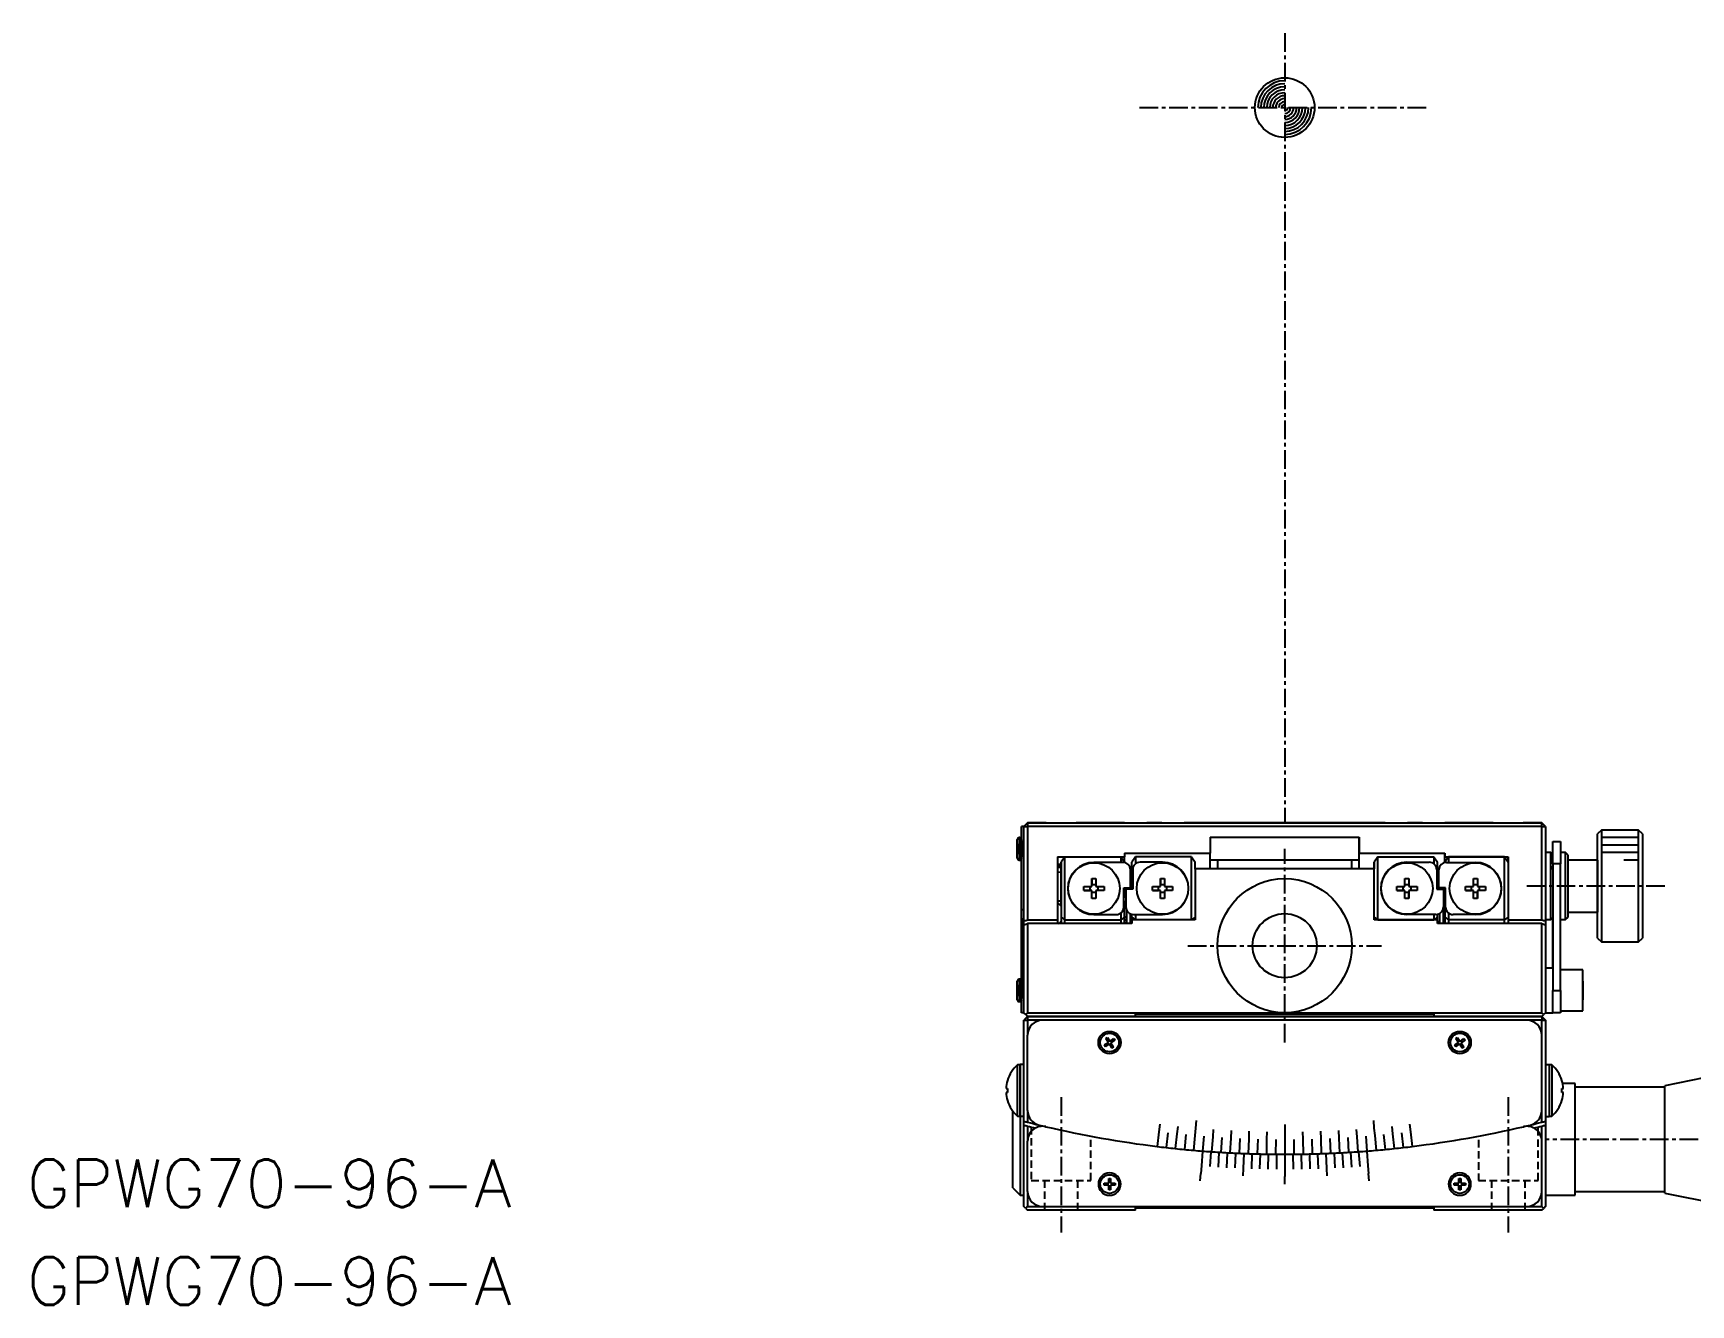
# Model space of a CAD drawing. Extents: x 55 to 256, y 20 to 197.
# Drawn here: x 54.8 to 166.1, y 20.2 to 105.6 of the extents above; entities that cross this region are included whole.
import ezdxf

# ---------------------------------------------------------------- set-up
doc = ezdxf.new("R2010")
doc.units = 0
doc.header["$MEASUREMENT"] = 0
doc.linetypes.add('CENTER', pattern=[2, 1.25, -0.25, 0.25, -0.25])
doc.linetypes.add('DASHED', pattern=[0.75, 0.5, -0.25])
doc.layers.get('0').update_dxf_attribs({"linetype": 'CONTINUOUS'})
doc.layers.add('CENTER', color=1, linetype='CENTER')
doc.styles.get("Standard").update_dxf_attribs({"font": 'txt.shx', "bigfont": '@extfont2.shx'})

msp = doc.modelspace()

# ---------------------------------------------------------------- linework, layer by layer
at = {"color": 7, "linetype": 'Continuous'}
for p, q in [((121.16, 51.46), (121.16, 52.34)), ((121.16, 51.34), (121.16, 52.34)), ((121.31, 52.34), (121.16, 52.34)), ((121.31, 52.34), (121.16, 52.34)), ((121.56, 52.59), (121.31, 52.34)), ((121.56, 52.59), (121.31, 52.34)), ((121.31, 52.34), (121.56, 52.34)), ((121.31, 51.34), (121.31, 52.34)), ((121.56, 52.59), (121.56, 52.34)), ((121.56, 52.59), (156.06, 52.59)), ((122.81, 52.59), (121.56, 52.59)), ((121.56, 52.34), (121.56, 46.08)), ((156.06, 52.34), (121.56, 52.34)), ((128.06, 52.59), (124.81, 52.59)), ((125.31, 52.59), (124.81, 52.59)), ((126.81, 52.59), (124.81, 52.59)), ((125.31, 52.59), (124.81, 52.59)), ((126.81, 52.59), (124.81, 52.59)), ((125.31, 52.59), (124.81, 52.59)), ((126.81, 52.59), (124.81, 52.59)), ((125.31, 52.59), (124.81, 52.59)), ((126.81, 52.59), (124.81, 52.59)), ((126.81, 52.59), (125.31, 52.59)), ((126.81, 52.59), (125.31, 52.59)), ((126.81, 52.59), (125.31, 52.59)), ((126.81, 52.59), (125.31, 52.59)), ((130.56, 52.59), (129.56, 52.59)), ((145.56, 52.59), (132.06, 52.59)), ((135.31, 52.59), (133.81, 52.59)), ((136.81, 52.59), (133.81, 52.59)), ((135.31, 52.59), (133.81, 52.59)), ((136.81, 52.59), (133.81, 52.59)), ((136.81, 52.59), (135.31, 52.59)), ((136.81, 52.59), (135.31, 52.59)), ((138.81, 52.59), (137.56, 52.59)), ((140.06, 52.59), (137.56, 52.59)), ((140.06, 52.59), (138.81, 52.59)), ((142.31, 52.59), (140.81, 52.59)), ((143.81, 52.59), (140.81, 52.59)), ((142.31, 52.59), (140.81, 52.59)), ((143.81, 52.59), (140.81, 52.59)), ((143.81, 52.59), (142.31, 52.59)), ((143.81, 52.59), (142.31, 52.59)), ((148.06, 52.59), (147.06, 52.59)), ((152.81, 52.59), (149.56, 52.59)), ((152.31, 52.59), (150.81, 52.59)), ((152.31, 52.59), (150.81, 52.59)), ((152.31, 52.59), (150.81, 52.59)), ((152.31, 52.59), (150.81, 52.59)), ((152.81, 52.59), (150.81, 52.59)), ((152.81, 52.59), (150.81, 52.59)), ((152.81, 52.59), (150.81, 52.59)), ((152.81, 52.59), (150.81, 52.59)), ((152.81, 52.59), (152.31, 52.59)), ((152.81, 52.59), (152.31, 52.59)), ((152.81, 52.59), (152.31, 52.59)), ((152.81, 52.59), (152.31, 52.59)), ((156.06, 52.59), (154.81, 52.59)), ((156.06, 52.34), (156.06, 52.59)), ((156.31, 52.34), (156.06, 52.59)), ((156.06, 46.08), (156.06, 52.34)), ((156.06, 52.34), (156.31, 52.34)), ((156.31, 52.34), (156.31, 46)), ((120.86, 50.21), (120.86, 51.46)), ((120.86, 50.92), (120.86, 51.46)), ((120.86, 51.18), (120.86, 50.92)), ((120.86, 51.11), (120.86, 51.18)), ((121.04, 51.59), (120.99, 51.59)), ((121.16, 51.34), (121.16, 51.46)), ((121.16, 51.39), (121.16, 51.34)), ((121.16, 51.39), (121.16, 51.34)), ((121.16, 51.39), (121.16, 51.34)), ((121.16, 51.39), (121.16, 51.19)), ((121.16, 46.74), (121.16, 51.34)), ((121.16, 51.19), (121.16, 51.09)), ((121.31, 46.74), (121.31, 51.34)), ((121.31, 46.74), (121.31, 51.34)), ((133.81, 51.62), (143.81, 51.62)), ((133.81, 51.62), (133.81, 50.56)), ((143.81, 51.62), (143.81, 50.56)), ((143.81, 50.09), (143.81, 51.62)), ((143.81, 50.56), (143.81, 51.62)), ((156.81, 49.84), (156.81, 51.34)), ((156.81, 51.34), (157.31, 51.34)), ((156.81, 50.44), (156.81, 51.34)), ((157.31, 51.34), (157.31, 49.84)), ((160.06, 52.09), (159.81, 51.84)), ((159.81, 50.09), (159.81, 51.84)), ((159.81, 48.34), (159.81, 51.84)), ((160.06, 52.09), (160.06, 48.34)), ((162.56, 52.09), (160.06, 52.09)), ((162.56, 48.34), (162.56, 52.09)), ((162.81, 51.84), (162.56, 52.09)), ((162.81, 51.84), (162.81, 48.34)), ((120.86, 50.92), (120.86, 51.11)), ((120.86, 51.1), (120.86, 50.99)), ((120.86, 50.92), (120.86, 51.1)), ((120.86, 50.99), (120.86, 50.82)), ((120.86, 50.75), (120.86, 50.92)), ((120.86, 50.85), (120.86, 50.92)), ((120.86, 50.75), (120.86, 50.85)), ((120.86, 50.82), (120.86, 50.56)), ((120.86, 50.49), (120.86, 50.75)), ((120.86, 50.68), (120.86, 50.75)), ((120.86, 50.75), (120.86, 50.58)), ((120.86, 50.49), (120.86, 50.75)), ((120.86, 50.58), (120.86, 50.68)), ((120.86, 50.56), (120.86, 50.49)), ((120.86, 50.21), (120.86, 50.49)), ((120.99, 50.09), (121.04, 50.09)), ((121.16, 51.09), (121.16, 51.05)), ((121.16, 51.05), (121.16, 51.02)), ((121.16, 51.02), (121.16, 50.98)), ((121.16, 50.98), (121.16, 50.92)), ((121.16, 50.92), (121.16, 50.82)), ((121.16, 50.82), (121.16, 50.77)), ((121.16, 50.77), (121.16, 50.72)), ((121.16, 50.72), (121.16, 50.63)), ((121.16, 50.63), (121.16, 50.56)), ((121.16, 50.56), (121.16, 50.52)), ((121.16, 50.52), (121.16, 50.41)), ((121.16, 50.41), (121.16, 50.29)), ((121.16, 50.34), (121.16, 50.29)), ((121.16, 50.34), (121.16, 50.29)), ((121.16, 50.34), (121.16, 50.29)), ((121.16, 46.74), (121.16, 50.21)), ((123.56, 50.3), (124.06, 50.3)), ((123.56, 50.3), (123.56, 46.08)), ((124.06, 50.3), (123.81, 49.94)), ((124.06, 46.08), (124.06, 50.3)), ((124.06, 50.3), (127.81, 50.3)), ((124.06, 50.3), (127.81, 50.3)), ((127.81, 50.3), (128.06, 49.94)), ((127.81, 50.3), (128.06, 50.3)), ((127.81, 50.3), (127.81, 49.93)), ((128.06, 50.56), (133.81, 50.56)), ((128.06, 50.56), (128.06, 50.3)), ((128.06, 49.95), (128.06, 50.3)), ((128.81, 50.3), (128.56, 49.94)), ((132.56, 50.3), (128.81, 50.3)), ((128.81, 50.3), (128.81, 49.84)), ((132.56, 50.3), (132.81, 49.94)), ((132.56, 46.08), (132.56, 50.3)), ((133.81, 49.49), (133.81, 50.56)), ((143.81, 50.09), (133.81, 50.09)), ((134.31, 50.09), (134.31, 49.49)), ((143.31, 49.49), (143.31, 50.09)), ((143.81, 50.56), (149.56, 50.56)), ((143.81, 50.09), (143.81, 50.56)), ((143.81, 49.49), (143.81, 50.56)), ((145.06, 50.3), (144.81, 49.94)), ((145.06, 46.08), (145.06, 50.3)), ((145.06, 50.3), (148.81, 50.3)), ((148.81, 50.3), (149.06, 49.94)), ((148.81, 50.3), (148.81, 49.84)), ((149.56, 50.56), (149.56, 50.3)), ((149.56, 49.94), (149.56, 50.56)), ((149.81, 50.3), (149.56, 49.94)), ((149.56, 50.3), (149.81, 50.3)), ((149.56, 49.93), (149.56, 50.3)), ((153.56, 50.3), (149.81, 50.3)), ((149.81, 50.3), (153.56, 50.3)), ((149.81, 50.3), (149.81, 49.93)), ((153.56, 46.08), (153.56, 50.3)), ((153.56, 50.3), (153.81, 49.94)), ((153.56, 50.3), (153.81, 50.3)), ((153.81, 50.3), (153.81, 46.08)), ((153.81, 49.94), (153.81, 50.3)), ((156.66, 50.59), (156.31, 50.59)), ((156.81, 50.44), (156.66, 50.59)), ((156.66, 46.09), (156.66, 50.59)), ((157.66, 50.59), (157.31, 50.59)), ((157.66, 48.34), (157.66, 50.59)), ((157.81, 50.44), (157.66, 50.59)), ((157.81, 50.44), (157.81, 48.34)), ((159.81, 50.09), (157.81, 50.09)), ((159.81, 46.59), (159.81, 50.09)), ((159.81, 50.09), (159.81, 48.34)), ((123.56, 49.73), (123.81, 49.74)), ((123.81, 49.59), (123.56, 49.59)), ((123.81, 49.26), (123.56, 49.27)), ((123.81, 47.09), (123.81, 49.94)), ((123.81, 49.94), (123.81, 46.26)), ((127.96, 49.93), (126.01, 49.93)), ((128.06, 49.92), (128.06, 49.94)), ((128.46, 48.23), (128.46, 49.43)), ((128.56, 48.95), (128.56, 49.94)), ((128.61, 48.92), (128.56, 48.95)), ((128.56, 48.14), (128.56, 48.95)), ((128.61, 49.44), (128.61, 48.14)), ((130.61, 49.94), (129.11, 49.94)), ((132.81, 49.48), (132.81, 49.94)), ((132.81, 49.49), (132.81, 46.08)), ((144.81, 49.49), (132.81, 49.49)), ((144.81, 49.49), (132.81, 49.49)), ((144.81, 49.94), (144.81, 49.49)), ((144.81, 49.49), (144.81, 49.94)), ((144.81, 46.08), (144.81, 49.49)), ((147.01, 49.94), (148.51, 49.94)), ((149.01, 49.44), (149.01, 48.14)), ((149.01, 48.92), (149.06, 48.95)), ((149.06, 48.95), (149.06, 49.94)), ((149.06, 48.14), (149.06, 48.95)), ((149.16, 48.23), (149.16, 49.43)), ((149.16, 48.23), (149.16, 49.43)), ((149.56, 49.94), (149.56, 49.92)), ((149.56, 49.92), (149.56, 49.94)), ((149.66, 49.93), (151.61, 49.93)), ((156.81, 49.84), (156.81, 41.34)), ((156.81, 49.69), (156.81, 49.68)), ((156.81, 49.69), (156.81, 47.44)), ((156.81, 49.46), (156.81, 49.68)), ((157.31, 41.34), (157.31, 49.84)), ((125.34, 48.05), (125.34, 48.31)), ((125.34, 48.31), (125.88, 48.31)), ((125.88, 48.05), (125.34, 48.05)), ((125.34, 48.05), (125.75, 48.05)), ((125.75, 48.05), (125.75, 48.31)), ((125.88, 48.05), (125.75, 48.05)), ((125.88, 48.86), (126.14, 48.86)), ((125.88, 48.31), (125.88, 48.86)), ((125.88, 48.86), (125.88, 48.44)), ((125.88, 48.31), (125.88, 48.44)), ((125.88, 48.44), (126.14, 48.44)), ((125.88, 47.51), (125.88, 48.05)), ((125.88, 47.92), (125.88, 48.05)), ((125.88, 47.51), (125.88, 47.92)), ((126.14, 47.92), (125.88, 47.92)), ((126.14, 48.86), (126.14, 48.31)), ((126.14, 48.31), (126.69, 48.31)), ((126.14, 48.05), (126.14, 47.51)), ((126.69, 48.05), (126.14, 48.05)), ((126.27, 48.05), (126.14, 48.05)), ((126.27, 48.31), (126.27, 48.05)), ((126.69, 48.05), (126.27, 48.05)), ((126.69, 48.31), (126.69, 48.05)), ((128.01, 48.23), (128.46, 48.23)), ((128.01, 46.93), (128.01, 48.23)), ((128.06, 47.6), (128.06, 48.23)), ((128.61, 48.14), (128.16, 48.14)), ((128.16, 48.14), (128.16, 46.94)), ((128.19, 48.23), (128.19, 48.14)), ((128.44, 48.23), (128.44, 48.14)), ((128.44, 48.14), (128.44, 48.23)), ((128.46, 48.64), (128.56, 48.65)), ((128.56, 48.43), (128.46, 48.44)), ((129.94, 48.05), (129.94, 48.31)), ((129.94, 48.31), (130.48, 48.31)), ((130.48, 48.05), (129.94, 48.05)), ((129.94, 48.05), (130.35, 48.05)), ((130.35, 48.05), (130.35, 48.31)), ((130.48, 48.05), (130.35, 48.05)), ((130.48, 48.86), (130.74, 48.86)), ((130.48, 48.31), (130.48, 48.86)), ((130.48, 48.86), (130.48, 48.44)), ((130.48, 48.31), (130.48, 48.44)), ((130.48, 48.44), (130.74, 48.44)), ((130.48, 47.51), (130.48, 48.05)), ((130.48, 47.92), (130.48, 48.05)), ((130.48, 47.51), (130.48, 47.92)), ((130.74, 47.92), (130.48, 47.92)), ((130.74, 48.86), (130.74, 48.31)), ((130.74, 48.31), (131.29, 48.31)), ((130.74, 48.05), (130.74, 47.51)), ((131.29, 48.05), (130.74, 48.05)), ((130.87, 48.05), (130.74, 48.05)), ((130.87, 48.31), (130.87, 48.05)), ((131.29, 48.05), (130.87, 48.05)), ((131.29, 48.31), (131.29, 48.05)), ((146.34, 48.05), (146.34, 48.31)), ((146.34, 48.31), (146.88, 48.31)), ((146.88, 48.05), (146.34, 48.05)), ((146.34, 48.05), (146.75, 48.05)), ((146.75, 48.05), (146.75, 48.31)), ((146.88, 48.05), (146.75, 48.05)), ((146.88, 48.86), (147.14, 48.86)), ((146.88, 48.31), (146.88, 48.86)), ((146.88, 48.44), (147.14, 48.44)), ((146.88, 47.51), (146.88, 48.05)), ((147.14, 47.92), (146.88, 47.92)), ((147.14, 48.86), (147.14, 48.31)), ((147.14, 48.86), (147.14, 48.44)), ((147.14, 48.44), (147.14, 48.31)), ((147.14, 48.31), (147.69, 48.31)), ((147.14, 48.05), (147.14, 47.51)), ((147.69, 48.05), (147.14, 48.05)), ((147.14, 48.05), (147.14, 47.92)), ((147.27, 48.05), (147.14, 48.05)), ((147.14, 47.51), (147.14, 47.92)), ((147.27, 48.31), (147.27, 48.05)), ((147.69, 48.05), (147.27, 48.05)), ((147.69, 48.31), (147.69, 48.05)), ((149.01, 48.14), (149.46, 48.14)), ((149.06, 48.65), (149.16, 48.64)), ((149.16, 48.44), (149.06, 48.43)), ((149.61, 48.23), (149.16, 48.23)), ((149.19, 48.23), (149.19, 48.14)), ((149.19, 48.14), (149.19, 48.23)), ((149.44, 48.23), (149.44, 48.14)), ((149.46, 48.14), (149.46, 46.94)), ((149.56, 48.23), (149.56, 47.6)), ((149.56, 47.6), (149.56, 48.23)), ((149.61, 46.93), (149.61, 48.23)), ((149.61, 46.93), (149.61, 48.23)), ((150.94, 48.05), (150.94, 48.31)), ((150.94, 48.31), (151.48, 48.31)), ((151.48, 48.05), (150.94, 48.05)), ((150.94, 48.05), (151.35, 48.05)), ((151.35, 48.05), (151.35, 48.31)), ((151.48, 48.05), (151.35, 48.05)), ((151.48, 48.86), (151.74, 48.86)), ((151.48, 48.31), (151.48, 48.86)), ((151.48, 48.44), (151.74, 48.44)), ((151.48, 47.51), (151.48, 48.05)), ((151.74, 47.92), (151.48, 47.92)), ((151.74, 48.86), (151.74, 48.31)), ((151.74, 48.86), (151.74, 48.44)), ((151.74, 48.44), (151.74, 48.31)), ((151.74, 48.31), (152.29, 48.31)), ((151.74, 48.05), (151.74, 47.51)), ((152.29, 48.05), (151.74, 48.05)), ((151.87, 48.05), (151.74, 48.05)), ((151.74, 48.05), (151.74, 47.92)), ((151.74, 47.51), (151.74, 47.92)), ((151.87, 48.31), (151.87, 48.05)), ((152.29, 48.05), (151.87, 48.05)), ((152.29, 48.31), (152.29, 48.05)), ((157.66, 46.09), (157.66, 48.34)), ((157.81, 48.34), (157.81, 46.24)), ((159.81, 44.84), (159.81, 48.34)), ((159.81, 48.34), (159.81, 46.59)), ((160.06, 48.34), (160.06, 44.59)), ((162.56, 44.59), (162.56, 48.34)), ((162.81, 48.34), (162.81, 44.84)), ((121.16, 45.78), (121.16, 46.74)), ((121.16, 45.78), (121.16, 46.74)), ((121.31, 46), (121.31, 46.74)), ((123.56, 47.34), (123.81, 47.34)), ((123.69, 47.11), (123.56, 47.24)), ((123.81, 46.99), (123.69, 47.11)), ((123.81, 47.09), (123.81, 47.34)), ((123.81, 46.99), (123.81, 47.34)), ((126.14, 47.51), (125.88, 47.51)), ((128.16, 47.7), (128.01, 47.55)), ((128.06, 47.25), (128.01, 47.32)), ((128.06, 46.26), (128.06, 47.25)), ((128.19, 46.78), (128.19, 45.82)), ((130.74, 47.51), (130.48, 47.51)), ((147.14, 47.51), (146.88, 47.51)), ((149.44, 46.78), (149.44, 45.82)), ((149.61, 47.55), (149.46, 47.7)), ((149.56, 47.25), (149.61, 47.32)), ((149.56, 47.25), (149.56, 45.9)), ((149.56, 46.26), (149.56, 47.25)), ((151.74, 47.51), (151.48, 47.51)), ((156.81, 47.44), (156.81, 47.21)), ((121.16, 45.65), (121.16, 45.78)), ((121.16, 45.65), (121.16, 45.78)), ((121.16, 44.65), (121.16, 45.65)), ((121.16, 45.61), (121.16, 45.65)), ((121.31, 45.65), (121.16, 45.65)), ((121.16, 45.61), (121.16, 44.59)), ((121.31, 45.88), (121.31, 46)), ((121.31, 45.78), (121.31, 45.88)), ((121.31, 44.65), (121.31, 45.74)), ((121.56, 46.08), (123.56, 46.08)), ((121.56, 45.82), (121.56, 39.84)), ((128.56, 45.82), (121.56, 45.82)), ((123.56, 46.08), (123.56, 45.82)), ((123.64, 45.82), (123.69, 45.86)), ((123.69, 45.86), (123.81, 45.99)), ((123.81, 46.26), (124.06, 46.08)), ((123.81, 46.26), (123.81, 45.82)), ((124.06, 46.08), (127.81, 46.08)), ((124.06, 45.82), (124.06, 46.08)), ((126.01, 46.43), (127.51, 46.43)), ((127.81, 46.53), (127.81, 46.08)), ((128.06, 46.26), (127.81, 46.08)), ((127.81, 46.08), (127.81, 45.82)), ((128.06, 45.82), (128.06, 46.26)), ((128.06, 45.92), (128.19, 45.83)), ((128.44, 46.49), (128.44, 45.82)), ((128.44, 46.49), (128.44, 45.89)), ((128.44, 45.87), (128.56, 45.99)), ((128.44, 45.89), (128.44, 45.82)), ((128.44, 45.82), (128.44, 45.87)), ((128.44, 45.87), (128.44, 45.82)), ((128.56, 46.26), (128.56, 46.45)), ((128.56, 46.26), (128.81, 46.08)), ((128.56, 46.08), (128.56, 46.26)), ((128.56, 46.08), (128.56, 45.82)), ((128.81, 46.08), (128.56, 46.08)), ((128.56, 45.82), (128.56, 46.08)), ((128.66, 46.44), (130.61, 46.44)), ((128.81, 46.44), (128.81, 46.08)), ((132.56, 46.08), (128.81, 46.08)), ((132.56, 46.08), (128.81, 46.08)), ((132.81, 46.26), (132.56, 46.08)), ((132.81, 46.08), (132.56, 46.08)), ((144.81, 46.26), (145.06, 46.08)), ((145.06, 46.08), (144.81, 46.08)), ((145.06, 46.08), (148.81, 46.08)), ((148.81, 46.08), (145.06, 46.08)), ((148.96, 46.44), (147.01, 46.44)), ((148.81, 46.44), (148.81, 46.08)), ((149.06, 46.26), (148.81, 46.08)), ((149.06, 46.08), (148.81, 46.08)), ((149.06, 46.26), (149.06, 46.45)), ((149.06, 46.08), (149.06, 46.26)), ((149.06, 45.82), (149.06, 46.08)), ((149.06, 45.99), (149.19, 45.87)), ((156.06, 45.82), (149.06, 45.82)), ((149.19, 46.49), (149.19, 45.82)), ((149.19, 46.49), (149.19, 45.89)), ((149.19, 45.89), (149.19, 45.82)), ((149.19, 45.82), (149.19, 45.87)), ((149.19, 45.87), (149.19, 45.82)), ((149.44, 45.83), (149.56, 45.92)), ((149.56, 46.26), (149.81, 46.08)), ((149.56, 45.82), (149.56, 46.26)), ((149.56, 45.9), (149.56, 45.82)), ((149.81, 46.53), (149.81, 46.08)), ((153.56, 46.08), (149.81, 46.08)), ((149.81, 46.08), (149.81, 45.82)), ((151.61, 46.43), (150.11, 46.43)), ((153.81, 46.26), (153.56, 46.08)), ((153.56, 45.82), (153.56, 46.08)), ((153.81, 46.08), (156.06, 46.08)), ((153.81, 46.08), (153.81, 45.82)), ((156.06, 39.84), (156.06, 45.82)), ((156.31, 46.09), (156.66, 46.09)), ((156.31, 46), (156.31, 45.74)), ((156.31, 45.74), (156.31, 39.84)), ((156.66, 46.09), (156.81, 46.24)), ((156.81, 45.34), (156.81, 46.24)), ((157.31, 46.09), (157.66, 46.09)), ((157.66, 46.09), (157.81, 46.24)), ((157.81, 46.59), (159.81, 46.59)), ((159.81, 44.84), (159.81, 46.59)), ((121.16, 40.84), (121.16, 44.65)), ((121.16, 44.59), (121.16, 44.39)), ((121.31, 40.84), (121.31, 44.65)), ((121.31, 40.84), (121.31, 44.65)), ((156.81, 45.47), (156.81, 45.34)), ((156.81, 45.47), (156.81, 45.47)), ((156.81, 45.47), (156.81, 45.34)), ((156.81, 45.47), (156.81, 44.56)), ((156.81, 45.47), (156.81, 45.34)), ((156.81, 45.47), (156.81, 45.47)), ((156.81, 45.34), (156.81, 44.56)), ((156.81, 42.84), (156.81, 45.34)), ((156.81, 44.56), (156.81, 43.31)), ((156.81, 43.31), (156.81, 44.56)), ((159.81, 44.84), (160.06, 44.59)), ((160.06, 44.59), (162.56, 44.59)), ((162.56, 44.59), (162.81, 44.84)), ((121.16, 44.39), (121.16, 44.21)), ((121.16, 44.21), (121.16, 44.04)), ((121.16, 44.04), (121.16, 43.91)), ((121.16, 43.91), (121.16, 43.89)), ((121.16, 43.89), (121.16, 43.79)), ((121.16, 43.79), (121.16, 43.76)), ((121.16, 43.76), (121.16, 43.68)), ((121.16, 43.68), (121.16, 43.65)), ((121.16, 43.65), (121.16, 43.59)), ((121.16, 43.59), (121.16, 43.56)), ((121.16, 43.56), (121.16, 43.51)), ((121.16, 43.51), (121.16, 43.48)), ((121.16, 43.48), (121.16, 43.45)), ((121.16, 43.45), (121.16, 43.42)), ((121.16, 43.42), (121.16, 43.4)), ((121.16, 43.4), (121.16, 43.37)), ((121.16, 43.37), (121.16, 43.35)), ((121.16, 43.37), (121.16, 43.37)), ((121.16, 43.35), (121.16, 43.34)), ((121.16, 43.34), (121.16, 43.34)), ((121.16, 41.96), (121.16, 43.34)), ((156.81, 42.84), (156.31, 42.84)), ((156.81, 43.31), (156.81, 42.84)), ((156.81, 43.31), (156.81, 42.84)), ((158.81, 42.71), (157.31, 42.71)), ((158.81, 39.96), (158.81, 42.71)), ((158.81, 39.96), (158.81, 42.71)), ((120.86, 40.71), (120.86, 41.96)), ((120.86, 41.4), (120.86, 41.96)), ((120.86, 41.71), (120.86, 41.4)), ((120.86, 41.4), (120.86, 41.71)), ((120.86, 41.27), (120.86, 41.4)), ((120.86, 41.4), (120.86, 41.27)), ((120.86, 41.27), (120.86, 41.4)), ((120.86, 40.71), (120.86, 41.27)), ((120.86, 40.96), (120.86, 41.27)), ((120.86, 41.27), (120.86, 40.96)), ((121.04, 42.09), (120.99, 42.09)), ((121.16, 41.89), (121.16, 41.84)), ((121.16, 41.89), (121.16, 41.84)), ((121.16, 41.89), (121.16, 41.84)), ((121.16, 41.89), (121.16, 40.79)), ((156.81, 39.84), (156.81, 41.34)), ((157.31, 41.34), (157.31, 39.84)), ((158.81, 41.96), (158.81, 41.34)), ((158.81, 41.34), (158.81, 41.96)), ((158.81, 40.71), (158.81, 41.34)), ((158.81, 41.34), (158.81, 40.71)), ((120.99, 40.59), (121.04, 40.59)), ((121.16, 40.84), (121.16, 40.79)), ((121.16, 40.84), (121.16, 40.79)), ((121.16, 40.84), (121.16, 40.79)), ((121.16, 39.84), (121.16, 40.84)), ((121.16, 40.71), (121.16, 40.84)), ((121.16, 39.84), (121.16, 40.71)), ((121.31, 39.84), (121.31, 40.84)), ((121.31, 39.84), (121.16, 39.84)), ((121.44, 39.71), (121.31, 39.84)), ((121.56, 39.59), (121.31, 39.34)), ((121.31, 32.55), (121.31, 39.34)), ((121.31, 39.34), (121.56, 39.34)), ((121.56, 39.84), (121.44, 39.71)), ((121.56, 39.59), (121.44, 39.71)), ((121.56, 39.84), (138.81, 39.84)), ((128.81, 39.59), (121.56, 39.59)), ((121.56, 39.59), (128.81, 39.59)), ((121.56, 39.59), (121.56, 39.34)), ((121.56, 39.34), (121.56, 38.34)), ((122.56, 39.34), (121.56, 39.34)), ((155.06, 39.34), (122.56, 39.34)), ((128.81, 39.74), (148.81, 39.74)), ((128.81, 39.59), (128.81, 39.74)), ((128.81, 39.59), (148.81, 39.59)), ((138.81, 39.84), (156.06, 39.84)), ((148.81, 39.74), (148.81, 39.59)), ((148.81, 39.74), (148.81, 39.59)), ((156.06, 39.59), (148.81, 39.59)), ((148.81, 39.59), (156.06, 39.59)), ((156.06, 39.34), (155.06, 39.34)), ((156.19, 39.71), (156.06, 39.84)), ((156.06, 39.59), (156.19, 39.71)), ((156.06, 39.59), (156.06, 39.34)), ((156.06, 39.59), (156.31, 39.34)), ((156.06, 38.34), (156.06, 39.34)), ((156.06, 39.34), (156.31, 39.34)), ((156.31, 39.84), (156.19, 39.71)), ((156.31, 39.84), (156.81, 39.84)), ((156.31, 39.34), (156.31, 32.55)), ((157.31, 39.84), (156.81, 39.84)), ((157.31, 39.96), (158.81, 39.96)), ((121.56, 33.27), (121.56, 38.34)), ((126.72, 37.68), (126.98, 37.85)), ((126.8, 38.11), (126.91, 38.18)), ((126.98, 37.85), (126.8, 38.11)), ((126.8, 38.11), (126.98, 37.85)), ((126.91, 38.18), (127.08, 37.92)), ((127.08, 37.92), (127.34, 38.1)), ((127.41, 37.99), (127.15, 37.82)), ((127.15, 37.82), (127.41, 37.99)), ((127.15, 37.82), (127.32, 37.56)), ((127.34, 38.1), (127.41, 37.99)), ((150.22, 37.68), (150.48, 37.85)), ((150.3, 38.11), (150.41, 38.18)), ((150.48, 37.85), (150.3, 38.11)), ((150.3, 38.11), (150.48, 37.85)), ((150.41, 38.18), (150.58, 37.92)), ((150.58, 37.92), (150.84, 38.1)), ((150.91, 37.99), (150.65, 37.82)), ((150.65, 37.82), (150.91, 37.99)), ((150.65, 37.82), (150.82, 37.56)), ((150.84, 38.1), (150.91, 37.99)), ((156.06, 33.27), (156.06, 38.34)), ((126.79, 37.58), (126.72, 37.68)), ((126.72, 37.68), (126.79, 37.58)), ((127.05, 37.75), (126.79, 37.58)), ((126.79, 37.58), (127.05, 37.75)), ((127.22, 37.49), (127.05, 37.75)), ((127.05, 37.75), (127.22, 37.49)), ((127.32, 37.56), (127.22, 37.49)), ((127.22, 37.49), (127.32, 37.56)), ((150.29, 37.58), (150.22, 37.68)), ((150.22, 37.68), (150.29, 37.58)), ((150.55, 37.75), (150.29, 37.58)), ((150.29, 37.58), (150.55, 37.75)), ((150.72, 37.49), (150.55, 37.75)), ((150.55, 37.75), (150.72, 37.49)), ((150.82, 37.56), (150.72, 37.49)), ((150.72, 37.49), (150.82, 37.56)), ((121.06, 36.34), (120.89, 36.34)), ((120.89, 32.89), (120.89, 36.34)), ((121.31, 36.37), (121.06, 36.37)), ((121.31, 36.37), (121.06, 36.37)), ((121.06, 36.37), (121.06, 32.87)), ((121.06, 36.37), (121.06, 36.37)), ((121.06, 36.37), (121.06, 36.37)), ((121.06, 36.37), (121.06, 36.34)), ((121.06, 32.89), (121.06, 36.34)), ((156.31, 36.37), (156.56, 36.37)), ((156.31, 36.37), (156.56, 36.37)), ((156.56, 36.37), (156.56, 36.34)), ((156.56, 36.37), (156.56, 36.37)), ((156.56, 36.37), (156.56, 36.34)), ((156.56, 36.37), (156.56, 36.37)), ((156.56, 36.37), (156.56, 36.34)), ((156.56, 36.34), (156.56, 36.33)), ((156.73, 36.34), (156.56, 36.34)), ((156.56, 36.34), (156.56, 32.89)), ((156.56, 36.33), (156.56, 35.86)), ((156.56, 35.86), (156.56, 34.84)), ((156.73, 36.34), (156.73, 32.89)), ((167.81, 35.64), (164.31, 34.94)), ((120.12, 34.75), (120.22, 34.75)), ((120.22, 34.49), (120.12, 34.49)), ((120.12, 34.49), (120.22, 34.49)), ((120.21, 35.29), (120.22, 35.29)), ((120.22, 34.75), (120.22, 34.49)), ((156.56, 34.84), (156.56, 34.8)), ((156.56, 34.8), (156.56, 34.71)), ((156.56, 34.71), (156.56, 34.35)), ((157.41, 35.29), (157.41, 35.29)), ((157.41, 34.49), (157.41, 34.75)), ((157.41, 34.75), (157.51, 34.75)), ((157.51, 34.49), (157.41, 34.49)), ((157.51, 34.49), (157.41, 34.49)), ((158.31, 35.09), (157.46, 35.09)), ((158.31, 27.59), (158.31, 35.09)), ((164.31, 34.84), (158.31, 34.84)), ((164.31, 31.34), (164.31, 34.94)), ((120.22, 33.95), (120.21, 33.94)), ((120.22, 33.95), (120.21, 33.94)), ((156.56, 34.35), (156.56, 33.45)), ((156.56, 33.45), (156.56, 32.87)), ((157.41, 33.94), (157.41, 33.95)), ((157.41, 33.94), (157.41, 33.95)), ((120.56, 28.09), (120.56, 33.25)), ((120.89, 32.89), (121.06, 32.89)), ((121.06, 32.89), (121.06, 32.87)), ((121.06, 32.89), (121.06, 27.59)), ((121.31, 32.87), (121.06, 32.87)), ((121.31, 32.29), (121.31, 32.55)), ((121.31, 26.84), (121.31, 32.29)), ((121.56, 33.27), (121.56, 32.49)), ((156.06, 32.49), (156.06, 33.27)), ((156.31, 32.87), (156.56, 32.87)), ((156.31, 32.55), (156.31, 32.29)), ((156.31, 32.29), (156.31, 26.84)), ((156.56, 32.89), (156.56, 32.87)), ((156.56, 32.89), (156.73, 32.89)), ((156.56, 32.89), (156.56, 32.87)), ((156.56, 32.87), (156.56, 32.87)), ((121.56, 32.23), (121.56, 31.22)), ((121.56, 27.84), (121.56, 31.22)), ((123.31, 32.07), (123.31, 32.08)), ((123.37, 32.07), (123.37, 32.06)), ((124.79, 31.75), (124.79, 31.76)), ((156.06, 31.22), (156.06, 32.23)), ((156.06, 27.84), (156.06, 31.22)), ((164.31, 27.74), (164.31, 31.34)), ((120.56, 28.09), (121.06, 27.59)), ((121.56, 27.84), (121.56, 26.84)), ((126.69, 28.4), (127, 28.4)), ((126.69, 28.27), (126.69, 28.4)), ((127, 28.27), (126.69, 28.27)), ((127, 28.71), (127.13, 28.71)), ((127, 28.4), (127, 28.71)), ((127, 27.96), (127, 28.27)), ((127.13, 27.96), (127, 27.96)), ((127.13, 28.71), (127.13, 28.4)), ((127.13, 28.4), (127.13, 28.71)), ((127.13, 28.4), (127.44, 28.4)), ((127.44, 28.27), (127.13, 28.27)), ((127.13, 28.27), (127.13, 27.96)), ((127.13, 27.96), (127.13, 28.27)), ((127.44, 28.4), (127.44, 28.27)), ((127.44, 28.27), (127.44, 28.4)), ((150.19, 28.4), (150.5, 28.4)), ((150.19, 28.27), (150.19, 28.4)), ((150.5, 28.27), (150.19, 28.27)), ((150.5, 28.71), (150.63, 28.71)), ((150.5, 28.4), (150.5, 28.71)), ((150.5, 27.96), (150.5, 28.27)), ((150.63, 27.96), (150.5, 27.96)), ((150.63, 28.71), (150.63, 28.4)), ((150.63, 28.4), (150.63, 28.71)), ((150.63, 28.4), (150.94, 28.4)), ((150.94, 28.27), (150.63, 28.27)), ((150.63, 28.27), (150.63, 27.96)), ((150.63, 27.96), (150.63, 28.27)), ((150.94, 28.4), (150.94, 28.27)), ((150.94, 28.27), (150.94, 28.4)), ((156.06, 26.84), (156.06, 27.84)), ((158.31, 27.84), (164.31, 27.84)), ((121.06, 27.59), (121.31, 27.59)), ((121.44, 26.71), (121.31, 26.84)), ((121.56, 26.84), (121.44, 26.71)), ((121.44, 26.71), (121.56, 26.59)), ((121.56, 26.84), (122.56, 26.84)), ((122.56, 26.84), (155.06, 26.84)), ((128.81, 26.74), (148.81, 26.74)), ((128.81, 26.59), (128.81, 26.74)), ((148.81, 26.74), (148.81, 26.59)), ((155.06, 26.84), (156.06, 26.84)), ((156.19, 26.71), (156.06, 26.84)), ((156.06, 26.59), (156.19, 26.71)), ((156.31, 26.84), (156.19, 26.71)), ((156.31, 27.59), (158.31, 27.59)), ((164.31, 27.74), (167.81, 27.04)), ((128.81, 26.59), (121.56, 26.59)), ((156.06, 26.59), (148.81, 26.59))]:
    msp.add_line(p, q, dxfattribs=at)
at = {"color": 3, "linetype": 'Continuous'}
for p, q in [((120.99, 51.59), (120.99, 50.09)), ((121.04, 51.26), (121.04, 51.59)), ((121.04, 50.09), (121.04, 51.26)), ((121.31, 51.34), (121.16, 51.34)), ((162.56, 51.59), (160.06, 51.59)), ((162.56, 51.09), (160.06, 51.09)), ((162.56, 50.59), (160.06, 50.59)), ((162.56, 50.09), (161.56, 50.09)), ((123.81, 49.59), (123.56, 49.59)), ((157.31, 49.84), (156.81, 49.84)), ((121.31, 46.74), (121.16, 46.74)), ((121.16, 46.18), (121.16, 45.68)), ((121.16, 46.18), (121.16, 45.68)), ((121.31, 45.78), (121.16, 45.78)), ((121.31, 44.65), (121.16, 44.65)), ((121.16, 44.04), (121.16, 43.05)), ((121.16, 43.91), (121.16, 42.92)), ((121.16, 43.79), (121.16, 42.8)), ((121.16, 43.68), (121.16, 42.69)), ((121.16, 43.59), (121.16, 42.6)), ((121.16, 43.51), (121.16, 42.52)), ((121.16, 43.45), (121.16, 42.45)), ((121.16, 43.4), (121.16, 42.4)), ((121.16, 43.37), (121.16, 42.37)), ((121.16, 43.37), (121.16, 42.37)), ((121.16, 43.34), (121.16, 43.05)), ((121.16, 43.34), (121.16, 42.92)), ((121.16, 43.34), (121.16, 42.8)), ((121.16, 43.34), (121.16, 42.69)), ((121.16, 43.34), (121.16, 42.6)), ((121.16, 43.34), (121.16, 42.52)), ((121.16, 43.34), (121.16, 42.45)), ((121.16, 43.34), (121.16, 42.4)), ((121.16, 43.34), (121.16, 42.34)), ((121.16, 43.34), (121.16, 42.34)), ((121.16, 43.34), (121.16, 42.34)), ((121.16, 43.05), (121.16, 42.56)), ((121.16, 43.05), (121.16, 42.56)), ((121.16, 42.07), (121.16, 42.56)), ((121.16, 42.07), (121.16, 42.56)), ((121.16, 42.52), (121.16, 42.02)), ((121.16, 42.52), (121.16, 42.02)), ((121.16, 42.34), (121.16, 41.84)), ((120.99, 42.09), (120.99, 40.59)), ((121.04, 40.59), (121.04, 42.09)), ((156.81, 41.34), (157.31, 41.34)), ((121.31, 40.84), (121.16, 40.84)), ((130.43, 32.35), (130.37, 31.85)), ((132.86, 32.6), (132.82, 32.1)), ((138.81, 32.34), (138.81, 31.84)), ((144.76, 32.6), (144.8, 32.1)), ((147.19, 32.35), (147.25, 31.85)), ((130.37, 31.85), (130.25, 30.86)), ((130.97, 31.78), (130.86, 30.79)), ((131.57, 31.72), (131.47, 30.72)), ((131.63, 32.21), (131.57, 31.72)), ((132.18, 31.66), (132.08, 30.66)), ((132.78, 31.6), (132.69, 30.6)), ((132.82, 32.1), (132.78, 31.6)), ((133.38, 31.55), (133.3, 30.55)), ((133.98, 31.51), (133.91, 30.51)), ((134.02, 32), (133.98, 31.51)), ((134.59, 31.47), (134.52, 30.47)), ((135.19, 31.43), (135.14, 30.43)), ((135.21, 31.93), (135.19, 31.43)), ((135.79, 31.4), (135.75, 30.4)), ((136.4, 31.38), (136.36, 30.38)), ((136.41, 31.88), (136.4, 31.38)), ((137, 31.36), (136.97, 30.36)), ((137.6, 31.35), (137.59, 30.35)), ((137.61, 31.85), (137.6, 31.35)), ((138.21, 31.34), (138.2, 30.34)), ((138.81, 31.84), (138.81, 31.34)), ((138.81, 31.34), (138.81, 30.34)), ((139.42, 31.34), (139.43, 30.34)), ((140.01, 31.85), (140.02, 31.35)), ((140.02, 31.35), (140.04, 30.35)), ((140.63, 31.36), (140.65, 30.36)), ((141.21, 31.88), (141.23, 31.38)), ((141.23, 31.38), (141.26, 30.38)), ((141.83, 31.4), (141.88, 30.4)), ((142.41, 31.93), (142.44, 31.43)), ((142.44, 31.43), (142.49, 30.43)), ((143.04, 31.47), (143.1, 30.47)), ((143.61, 32), (143.64, 31.51)), ((143.64, 31.51), (143.71, 30.51)), ((144.25, 31.55), (144.32, 30.55)), ((144.8, 32.1), (144.85, 31.6)), ((144.85, 31.6), (144.94, 30.6)), ((145.45, 31.66), (145.55, 30.66)), ((146, 32.21), (146.05, 31.72)), ((146.05, 31.72), (146.16, 30.72)), ((146.65, 31.78), (146.77, 30.79)), ((147.25, 31.85), (147.37, 30.86)), ((133.3, 30.55), (133.22, 29.56)), ((133.85, 30.51), (133.78, 29.52)), ((134.4, 30.48), (134.34, 29.48)), ((134.95, 30.44), (134.9, 29.44)), ((135.5, 30.42), (135.46, 29.42)), ((136.06, 30.39), (136.02, 29.39)), ((136.61, 30.37), (136.58, 29.37)), ((137.16, 30.36), (137.13, 29.36)), ((137.71, 30.35), (137.69, 29.35)), ((138.26, 30.34), (138.25, 29.34)), ((138.81, 30.34), (138.81, 29.34)), ((139.36, 30.34), (139.37, 29.34)), ((139.92, 30.35), (139.93, 29.35)), ((140.47, 30.36), (140.49, 29.36)), ((141.02, 30.37), (141.05, 29.37)), ((141.57, 30.39), (141.61, 29.39)), ((142.12, 30.42), (142.17, 29.42)), ((142.67, 30.44), (142.73, 29.44)), ((143.22, 30.48), (143.29, 29.48)), ((143.77, 30.51), (143.85, 29.52)), ((144.32, 30.55), (144.4, 29.56)), ((133.14, 28.56), (133.18, 29.06)), ((133.22, 29.56), (133.18, 29.06)), ((136.02, 29.39), (136, 28.89)), ((138.81, 29.34), (138.81, 28.84)), ((141.61, 29.39), (141.63, 28.89)), ((144.4, 29.56), (144.44, 29.06)), ((144.48, 28.56), (144.44, 29.06)), ((138.81, 28.34), (138.81, 28.84))]:
    msp.add_line(p, q, dxfattribs=at)
at = {"color": 4, "linetype": 'Continuous'}
for p, q in [((123.81, 49.8), (123.56, 49.79)), ((123.56, 47.34), (123.81, 47.34))]:
    msp.add_line(p, q, dxfattribs=at)
at = {"color": 3, "linetype": 'DASHED'}
for p, q in [((121.81, 32.17), (121.81, 28.59)), ((125.81, 28.59), (125.81, 31.3)), ((151.81, 31.3), (151.81, 28.59)), ((155.81, 28.59), (155.81, 32.17)), ((121.81, 28.59), (125.81, 28.59)), ((122.69, 28.59), (122.69, 26.59)), ((124.94, 26.59), (124.94, 28.59)), ((151.81, 28.59), (155.81, 28.59)), ((152.69, 28.59), (152.69, 26.59)), ((154.94, 26.59), (154.94, 28.59))]:
    msp.add_line(p, q, dxfattribs=at)
at = {"color": 3, "linetype": 'Continuous', "const_width": 0.1}
for points in [[(128.06, 46.34), (128.1, 46.3), (128.13, 46.27), (128.16, 46.23), (128.19, 46.2)], [(128.19, 46), (128.18, 46.02), (128.16, 46.04), (128.15, 46.06), (128.13, 46.08), (128.12, 46.1), (128.1, 46.12), (128.08, 46.14), (128.06, 46.16)], [(128.06, 45.92), (128.08, 45.91), (128.1, 45.89), (128.12, 45.88), (128.13, 45.87), (128.15, 45.86), (128.16, 45.85), (128.18, 45.85), (128.19, 45.84)], [(149.56, 46.34), (149.53, 46.3), (149.5, 46.27), (149.47, 46.23), (149.44, 46.2)], [(149.44, 46), (149.45, 46.02), (149.46, 46.04), (149.48, 46.06), (149.49, 46.08), (149.51, 46.1), (149.53, 46.12), (149.54, 46.14), (149.56, 46.16)], [(149.56, 45.92), (149.54, 45.91), (149.53, 45.89), (149.51, 45.88), (149.49, 45.87), (149.48, 45.86), (149.46, 45.85), (149.45, 45.85), (149.44, 45.84)]]:
    msp.add_lwpolyline(points, dxfattribs=at)
at = {"color": 7, "linetype": 'Continuous'}
for centre, radius in [((138.81, 100.59), 2), ((126.01, 48.18), 1.73), ((130.61, 48.18), 1.73), ((147.01, 48.18), 1.73), ((151.61, 48.18), 1.73), ((138.81, 44.34), 4.5), ((138.81, 44.34), 2.15), ((127.06, 37.84), 0.75), ((150.56, 37.84), 0.75)]:
    msp.add_circle(centre, radius, dxfattribs=at)
at = {"color": 3, "linetype": 'Continuous'}
for centre in [(127.06, 37.84), (150.56, 37.84), (127.06, 28.34), (150.56, 28.34)]:
    msp.add_circle(centre, 0.625, dxfattribs=at)
at = {"color": 7, "linetype": 'Continuous'}
for centre, radius, start, end in [((138.81, 100.59), 1.8, 90, 180), ((138.81, 100.59), 1.6, 90, 180), ((138.81, 100.59), 1.4, 90, 180), ((138.81, 100.59), 1.2, 90, 180), ((138.81, 100.59), 1, 90, 180), ((138.81, 100.59), 0.8, 89.9998, 180.0001), ((138.81, 100.59), 0.6, 89.9999, 180), ((138.81, 100.59), 0.4, 90, 180), ((138.81, 100.59), 0.2, 90, 180), ((138.81, 100.59), 1.2, 270, 360), ((138.81, 100.59), 1.8, 270, 0), ((138.81, 100.59), 1.6, 270, 0), ((138.81, 100.59), 1.4, 270, 360), ((138.81, 100.59), 1, 270, 360), ((138.81, 100.59), 0.6, 269.9999, 0), ((138.81, 100.59), 0.4, 270, 0), ((138.81, 100.59), 0.2, 270, 0), ((138.81, 100.59), 0.8, 270.0002, 359.9999), ((120.99, 51.46), 0.125, 90, 180), ((121.04, 51.46), 0.125, 0, 90), ((120.99, 50.21), 0.125, 180, 270), ((121.04, 50.21), 0.125, 270, 0), ((126.01, 48.18), 1.75, 90, 270), ((127.96, 49.43), 0.5, 0, 90), ((129.11, 49.44), 0.5, 90, 180), ((130.61, 48.19), 1.75, 270, 90), ((147.01, 48.19), 1.75, 90, 270), ((148.51, 49.44), 0.5, 0, 90), ((149.66, 49.43), 0.5, 90, 180), ((151.61, 48.18), 1.75, 270, 90), ((127.51, 46.93), 0.5, 270, 0), ((128.66, 46.94), 0.5, 180, 270), ((148.96, 46.94), 0.5, 270, 0), ((150.11, 46.93), 0.5, 180, 270), ((104.06, 100.59), 57.25, 287.5363, 287.7989), ((104.06, 100.59), 57.5, 287.4576, 287.7189), ((173.56, 100.59), 57.25, 252.2011, 252.4637), ((173.56, 100.59), 57.5, 252.2811, 252.5424), ((120.99, 41.96), 0.125, 90, 180), ((121.04, 41.96), 0.125, 0, 90), ((120.99, 40.71), 0.125, 180, 270), ((121.04, 40.71), 0.125, 270, 0), ((122.56, 38.34), 1, 90, 180), ((155.06, 38.34), 1, 0, 90), ((122.41, 34.62), 2.3, 131.4096, 162.92), ((155.21, 34.62), 2.3, 17.08, 48.5904), ((122.41, 34.62), 2.3, 162.9344, 176.7546), ((122.41, 34.62), 2.3, 183.2454, 197.0656), ((155.21, 34.62), 2.3, 3.2454, 17.0656), ((155.21, 34.62), 2.3, 342.9344, 356.7546), ((122.41, 34.62), 2.3, 197.08, 228.5904), ((155.21, 34.62), 2.3, 311.4096, 342.92), ((138.81, 100.59), 70.25, 255.5751, 255.7856), ((138.81, 100.59), 70.5, 255.6274, 255.837), ((122.56, 33.27), 1, 180, 256.4286), ((138.81, 100.59), 70.25, 255.7856, 256.4286), ((138.81, 100.59), 70.25, 256.4286, 256.8165), ((138.81, 100.59), 70.25, 283.1835, 283.5714), ((155.06, 33.27), 1, 283.5714, 0), ((138.81, 100.59), 70.25, 283.5714, 284.2144), ((138.81, 100.59), 70.25, 284.2144, 284.4249), ((138.81, 100.59), 70.5, 284.163, 284.3726), ((138.81, 100.59), 70.5, 255.837, 256.2818), ((122.56, 31.22), 1, 76.8165, 180), ((138.81, 100.59), 70.25, 256.8165, 263.0001), ((138.81, 100.59), 70.25, 256.8165, 263), ((138.81, 100.59), 70.25, 276.9999, 283.1835), ((138.81, 100.59), 70.25, 277, 283.1835), ((155.06, 31.22), 1, 0, 103.1835), ((138.81, 100.59), 70.5, 283.7182, 284.163), ((138.81, 100.59), 70.25, 263.0001, 263.5001), ((138.81, 100.59), 70.25, 263, 263.5), ((138.81, 100.59), 70.25, 263.5001, 264), ((138.81, 100.59), 70.25, 263.5, 264), ((138.81, 100.59), 70.25, 264, 264.4999), ((138.81, 100.59), 70.25, 264, 264.5), ((138.81, 100.59), 70.25, 264.4999, 264.9999), ((138.81, 100.59), 70.25, 264.5, 265), ((138.81, 100.59), 70.25, 264.9999, 265.5), ((138.81, 100.59), 70.25, 265, 265.5), ((138.81, 100.59), 70.25, 265.5, 265.95), ((138.81, 100.59), 70.25, 265.5, 265.95), ((138.81, 100.59), 70.25, 265.95, 266), ((138.81, 100.59), 70.25, 265.95, 266), ((138.81, 100.59), 70.25, 266, 266.4), ((138.81, 100.59), 70.25, 266, 266.4), ((138.81, 100.59), 70.25, 266.4, 266.5), ((138.81, 100.59), 70.25, 266.4, 266.5), ((138.81, 100.59), 70.25, 266.5, 266.85), ((138.81, 100.59), 70.25, 266.5, 266.85), ((138.81, 100.59), 70.25, 266.85, 267), ((138.81, 100.59), 70.25, 266.85, 267), ((138.81, 100.59), 70.25, 267, 267.3), ((138.81, 100.59), 70.25, 267, 267.3), ((138.81, 100.59), 70.25, 267.3, 267.5), ((138.81, 100.59), 70.25, 267.3, 267.5), ((138.81, 100.59), 70.25, 267.5, 267.75), ((138.81, 100.59), 70.25, 267.5, 267.75), ((138.81, 100.59), 70.25, 267.75, 268), ((138.81, 100.59), 70.25, 267.75, 268), ((138.81, 100.59), 70.25, 268, 268.2), ((138.81, 100.59), 70.25, 268, 268.2), ((138.81, 100.59), 70.25, 268.2, 268.5), ((138.81, 100.59), 70.25, 268.2, 268.5), ((138.81, 100.59), 70.25, 268.5, 268.65), ((138.81, 100.59), 70.25, 268.5, 268.65), ((138.81, 100.59), 70.25, 268.65, 269), ((138.81, 100.59), 70.25, 268.65, 269), ((138.81, 100.59), 70.25, 269, 269.1), ((138.81, 100.59), 70.25, 269, 269.1), ((138.81, 100.59), 70.25, 269.1, 269.5), ((138.81, 100.59), 70.25, 269.1, 269.5), ((138.81, 100.59), 70.25, 269.5, 269.55), ((138.81, 100.59), 70.25, 269.5, 269.55), ((138.81, 100.59), 70.25, 269.55, 270), ((138.81, 100.59), 70.25, 269.55, 270), ((138.81, 100.59), 70.25, 270, 270.45), ((138.81, 100.59), 70.25, 270, 270.45), ((138.81, 100.59), 70.25, 270.45, 270.5), ((138.81, 100.59), 70.25, 270.45, 270.5), ((138.81, 100.59), 70.25, 270.5, 270.9), ((138.81, 100.59), 70.25, 270.5, 270.9), ((138.81, 100.59), 70.25, 270.9, 271), ((138.81, 100.59), 70.25, 270.9, 271), ((138.81, 100.59), 70.25, 271, 271.35), ((138.81, 100.59), 70.25, 271, 271.35), ((138.81, 100.59), 70.25, 271.35, 271.5), ((138.81, 100.59), 70.25, 271.35, 271.5), ((138.81, 100.59), 70.25, 271.5, 271.8), ((138.81, 100.59), 70.25, 271.5, 271.8), ((138.81, 100.59), 70.25, 271.8, 272), ((138.81, 100.59), 70.25, 271.8, 272), ((138.81, 100.59), 70.25, 272, 272.25), ((138.81, 100.59), 70.25, 272, 272.25), ((138.81, 100.59), 70.25, 272.25, 272.5), ((138.81, 100.59), 70.25, 272.25, 272.5), ((138.81, 100.59), 70.25, 272.5, 272.7), ((138.81, 100.59), 70.25, 272.5, 272.7), ((138.81, 100.59), 70.25, 272.7, 273), ((138.81, 100.59), 70.25, 272.7, 273), ((138.81, 100.59), 70.25, 273, 273.15), ((138.81, 100.59), 70.25, 273, 273.15), ((138.81, 100.59), 70.25, 273.15, 273.5), ((138.81, 100.59), 70.25, 273.15, 273.5), ((138.81, 100.59), 70.25, 273.5, 273.6), ((138.81, 100.59), 70.25, 273.5, 273.6), ((138.81, 100.59), 70.25, 273.6, 274), ((138.81, 100.59), 70.25, 273.6, 274), ((138.81, 100.59), 70.25, 274, 274.05), ((138.81, 100.59), 70.25, 274, 274.05), ((138.81, 100.59), 70.25, 274.05, 274.5), ((138.81, 100.59), 70.25, 274.05, 274.5), ((138.81, 100.59), 70.25, 274.5, 275.0001), ((138.81, 100.59), 70.25, 274.5, 275), ((138.81, 100.59), 70.25, 275.0001, 275.5001), ((138.81, 100.59), 70.25, 275, 275.5), ((138.81, 100.59), 70.25, 275.5001, 276), ((138.81, 100.59), 70.25, 275.5, 276), ((138.81, 100.59), 70.25, 276, 276.4999), ((138.81, 100.59), 70.25, 276, 276.5), ((138.81, 100.59), 70.25, 276.4999, 276.9999), ((138.81, 100.59), 70.25, 276.5, 277), ((127.06, 28.34), 0.75, 90, 0), ((127.06, 28.34), 0.75, 0, 90), ((150.56, 28.34), 0.75, 90, 0), ((150.56, 28.34), 0.75, 0, 90), ((122.56, 27.84), 1, 180, 270), ((155.06, 27.84), 1, 270, 0)]:
    msp.add_arc(centre, radius, start, end, dxfattribs=at)
at = {"layer": 'CENTER', "color": 1, "linetype": 'CENTER'}
for p, q in [((138.81, 105.59), (138.81, 52.59)), ((129.06, 100.59), (148.56, 100.59)), ((138.81, 37.84), (138.81, 50.84)), ((164.31, 48.34), (154.81, 48.34)), ((132.31, 44.34), (145.31, 44.34)), ((123.81, 34.17), (123.81, 25.09)), ((153.81, 34.17), (153.81, 25.09)), ((190.56, 31.34), (156.31, 31.34))]:
    msp.add_line(p, q, dxfattribs=at)

# ---------------------------------------------------------------- texts
at = {"color": 7}
for p in [(54.42, 26.79), (54.42, 20.23)]:
    msp.add_text('GPWG70-96-A', height=3.2, dxfattribs=at).set_placement(p)

doc.saveas('drawing.dxf')
